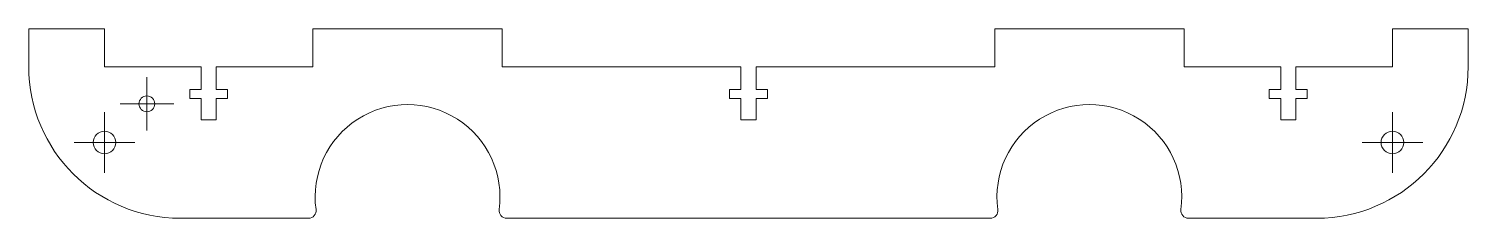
# Model space of a CAD drawing. Header units: millimetres. Extents: x 4 to 23, y 8 to 10.5.
import ezdxf

# ---------------------------------------------------------------- set-up
doc = ezdxf.new("R2010")
doc.units = ezdxf.units.MM

# ---------------------------------------------------------------- blocks, each defined once
blk = doc.blocks.new('SW_CENTERMARKSYMBOL_0')
at = {"color": 0, "linetype": 'Continuous', "lineweight": 0}
for p, q in [((0, 0.25), (0, 0.4)), ((0, 0), (0, 0.25)), ((-0.25, 0), (-0.4, 0)), ((0, 0), (-0.25, 0)), ((0, 0), (0, -0.25)), ((0, 0), (0.25, 0)), ((0.25, 0), (0.4, 0)), ((0, -0.25), (0, -0.4))]:
    blk.add_line(p, q, dxfattribs=at)
blk = doc.blocks.new('SW_CENTERMARKSYMBOL_1')
at = {"color": 0, "linetype": 'Continuous', "lineweight": 0}
for p, q in [((0, 0.25), (0, 0.4)), ((0, 0), (0, 0.25)), ((-0.25, 0), (-0.4, 0)), ((0, 0), (-0.25, 0)), ((0, 0), (0, -0.25)), ((0, 0), (0.25, 0)), ((0.25, 0), (0.4, 0)), ((0, -0.25), (0, -0.4))]:
    blk.add_line(p, q, dxfattribs=at)
blk = doc.blocks.new('SW_CENTERMARKSYMBOL_2')
at = {"color": 0, "linetype": 'Continuous', "lineweight": 0}
for p, q in [((0, 0.25), (0, 0.354)), ((0, 0), (0, 0.25)), ((-0.25, 0), (-0.354, 0)), ((0, 0), (-0.25, 0)), ((0, 0), (0, -0.25)), ((0, 0), (0.25, 0)), ((0.25, 0), (0.354, 0)), ((0, -0.25), (0, -0.354))]:
    blk.add_line(p, q, dxfattribs=at)

msp = doc.modelspace()

# ---------------------------------------------------------------- linework, layer by layer
at = {"color": 7, "linetype": 'Continuous', "lineweight": 15}
for p, q in [((4.035, 10.515), (4.035, 10.015)), ((5.035, 10.515), (4.035, 10.515)), ((5.035, 10.015), (5.035, 10.515)), ((7.785, 10.515), (7.785, 10.015)), ((10.285, 10.515), (7.785, 10.515)), ((10.285, 10.015), (10.285, 10.515)), ((16.785, 10.515), (16.785, 10.015)), ((19.285, 10.515), (16.785, 10.515)), ((19.285, 10.015), (19.285, 10.515)), ((22.035, 10.515), (22.035, 10.015)), ((23.035, 10.515), (22.035, 10.515)), ((23.035, 10.015), (23.035, 10.515)), ((6.31, 10.015), (5.035, 10.015)), ((6.31, 9.715), (6.31, 10.015)), ((6.51, 10.015), (6.51, 9.715)), ((7.785, 10.015), (6.51, 10.015)), ((13.435, 10.015), (10.285, 10.015)), ((13.435, 9.715), (13.435, 10.015)), ((13.635, 10.015), (13.635, 9.715)), ((16.785, 10.015), (13.635, 10.015)), ((20.56, 10.015), (19.285, 10.015)), ((20.56, 9.715), (20.56, 10.015)), ((20.76, 10.015), (20.76, 9.715)), ((22.035, 10.015), (20.76, 10.015)), ((6.16, 9.715), (6.31, 9.715)), ((6.16, 9.595), (6.16, 9.715)), ((6.51, 9.715), (6.66, 9.715)), ((6.66, 9.715), (6.66, 9.595)), ((13.285, 9.715), (13.435, 9.715)), ((13.285, 9.595), (13.285, 9.715)), ((13.635, 9.715), (13.785, 9.715)), ((13.785, 9.715), (13.785, 9.595)), ((20.41, 9.715), (20.56, 9.715)), ((20.41, 9.595), (20.41, 9.715)), ((20.76, 9.715), (20.91, 9.715)), ((20.91, 9.715), (20.91, 9.595)), ((6.31, 9.595), (6.16, 9.595)), ((6.31, 9.315), (6.31, 9.595)), ((6.51, 9.595), (6.51, 9.315)), ((6.66, 9.595), (6.51, 9.595)), ((13.435, 9.595), (13.285, 9.595)), ((13.435, 9.315), (13.435, 9.595)), ((13.635, 9.595), (13.635, 9.315)), ((13.785, 9.595), (13.635, 9.595)), ((20.56, 9.595), (20.41, 9.595)), ((20.56, 9.315), (20.56, 9.595)), ((20.76, 9.595), (20.76, 9.315)), ((20.91, 9.595), (20.76, 9.595)), ((6.51, 9.315), (6.31, 9.315)), ((13.635, 9.315), (13.435, 9.315)), ((20.76, 9.315), (20.56, 9.315)), ((6.035, 8.015), (7.728, 8.015)), ((10.343, 8.015), (16.728, 8.015)), ((19.343, 8.015), (21.035, 8.015))]:
    msp.add_line(p, q, dxfattribs=at)
for centre, radius in [((5.594, 9.525), 0.104), ((5.035, 9.015), 0.15), ((22.035, 9.015), 0.15)]:
    msp.add_circle(centre, radius, dxfattribs=at)
for centre, radius, start, end in [((6.035, 10.015), 2, 180, 270), ((21.035, 10.015), 2, 270, 0), ((9.035, 8.295), 1.22, 352.1625, 187.8375), ((18.035, 8.295), 1.22, 352.1625, 187.8375), ((7.728, 8.115), 0.1, 270, 7.8375), ((10.343, 8.115), 0.1, 172.1625, 270), ((16.728, 8.115), 0.1, 270, 7.8375), ((19.343, 8.115), 0.1, 172.1625, 270)]:
    msp.add_arc(centre, radius, start, end, dxfattribs=at)

# ---------------------------------------------------------------- block references
at = {"color": 7, "linetype": 'Continuous', "lineweight": 0}
for name, p in [('SW_CENTERMARKSYMBOL_2', (5.594, 9.525)), ('SW_CENTERMARKSYMBOL_1', (5.035, 9.015)), ('SW_CENTERMARKSYMBOL_0', (22.035, 9.015))]:
    msp.add_blockref(name, p, dxfattribs=at)

doc.saveas('drawing.dxf')
